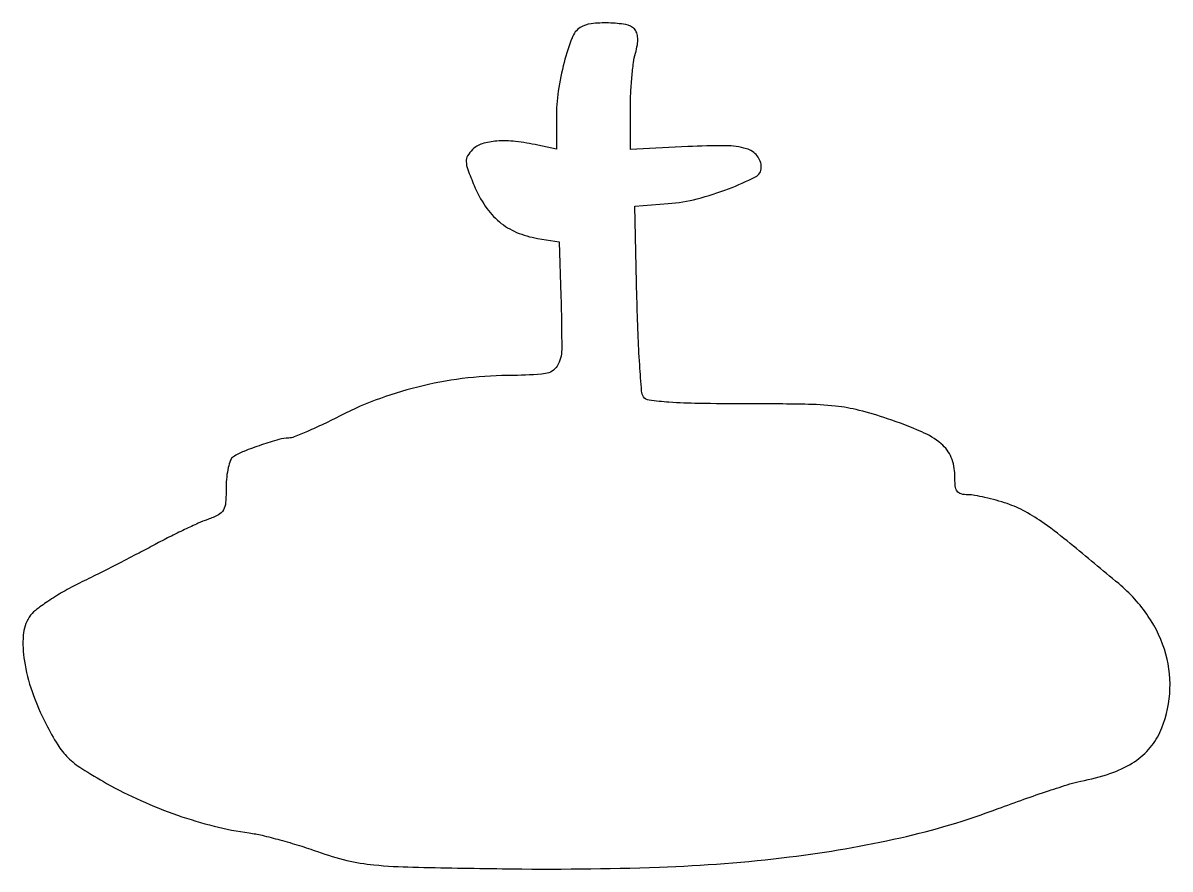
# Model space of a CAD drawing. Extents: x 0 to 202, y 0 to 149.
import ezdxf

# ---------------------------------------------------------------- set-up
doc = ezdxf.new("R2010")
doc.units = 0

msp = doc.modelspace()

# ---------------------------------------------------------------- linework, layer by layer
msp.add_lwpolyline([(98.20038, 148.145003, 0.162502), (96.754648, 146.369347, 0.025792), (95.367623, 142.033007, 0.028676), (94.341914, 136.990332, 0.035848), (94, 132.22757), (94, 126.773001), (90.75, 127.475656, 0.025666), (86.833457, 128.114149, 0.044591), (83.542355, 128.183796, 0.05636), (80.970318, 127.714265, 0.123683), (79.26535, 126.693921, 0.062567), (78.407628, 125.589734, 0.1464), (78.156767, 124.585193, 0.077716), (78.435668, 123.217291, 0.009577), (79.556371, 120.373552, 0.049863), (81.518513, 116.731858, 0.070522), (83.984175, 114.002366, 0.07359), (87.023972, 112.145285, 0.060307), (90.685225, 111.088392), (94.5, 110.470563), (94.793175, 100.985282, -0.007514), (94.943271, 91.528295, -0.135654), (94.146632, 88.636569, -0.23485), (92.080788, 87.309588, -0.027415), (86.43879, 87, 0.028542), (78.45623, 86.543947, 0.028714), (70.593796, 85.181753, 0.029236), (63.080721, 82.960862, 0.032423), (56.142092, 79.939367, -0.007224), (53.105673, 78.43092, -0.009643), (50.30424, 77.155133, -0.007223), (47.938651, 76.17275, -0.092189), (47, 75.987059, 0.066484), (45.261123, 75.734523, 0.012438), (42.179576, 74.774976, 0.013512), (39.118354, 73.644464, 0.047297), (37.25, 72.682887, 0.159126), (36.761161, 72.084961, 0.034849), (36.363239, 70.798953, 0.032607), (36.090581, 69.163716, 0.025012), (36, 67.354119, -0.017709), (35.904066, 64.646349, -0.112528), (35.506458, 63.337576, -0.143241), (34.623234, 62.485934, -0.034909), (32.75, 61.665394, 0.019128), (31.100216, 61.003921, 0.006066), (28.692187, 59.894577, 0.006046), (26.035505, 58.591776, 0.00669), (23.5, 57.267251, -0.003577), (20.683828, 55.773714, -0.001836), (17.134166, 53.940134, -0.001825), (13.465723, 52.079094, -0.002751), (10.254606, 50.48684, 0.016757), (7.363381, 48.95087, 0.018293), (4.666925, 47.266233, 0.018054), (2.476302, 45.665283, 0.081062), (1.407095, 44.498553, 0.129236), (0.338246, 41.305222, 0.05538), (0.540816, 36.77687, 0.046342), (1.895217, 31.427288, 0.032375), (4.350361, 25.70529, 0.020826), (6.394208, 22.065809, 0.060627), (8.191611, 19.817669, 0.052533), (10.616095, 17.89575, 0.012799), (15, 15.269611, 0.023379), (21.003554, 12.239863, 0.02152), (27.429921, 9.691064, 0.021943), (33.903947, 7.754387, 0.027595), (40.047992, 6.562456, -0.023849), (42.303907, 6.142314, -0.008734), (45.449038, 5.34162, -0.008635), (48.861507, 4.345465, -0.010235), (52.047992, 3.283258, 0.025857), (57.211556, 1.7394, 0.036563), (61.9432, 0.947935, 0.017631), (68.774576, 0.555487, 0.001929), (84.5, 0.268169, 0.012368), (112.103657, 0.553161, 0.021426), (134.969402, 2.33813, 0.025387), (154.440378, 5.710795, 0.033902), (171.625561, 10.840067, -0.004311), (176.132487, 12.481181, -0.004917), (180.47423, 13.971989, -0.00447), (184.181369, 15.167581, -0.027495), (186.125561, 15.660006, 0.03181), (191.255211, 17.006417, 0.058198), (195.1692, 18.832576, 0.070464), (198.037926, 21.217221, 0.077783), (200.018852, 24.231958, 0.087884), (201.752163, 30.998517, 0.086539), (201.070702, 37.987352, 0.082091), (197.993473, 44.632752, 0.069067), (192.7831, 50.392136, 0.002755), (184.286821, 57.432754, 0.016024), (179.672862, 60.972639, 0.030406), (176.366984, 63.052575, 0.043126), (173.188535, 64.451427, 0.013755), (171.2782, 65.044223, 0.012894), (169.296714, 65.545107, 0.012982), (167.516504, 65.898281, 0.042496), (166.321861, 66, -0.060703), (165.092539, 66.149798, -0.186464), (164.417714, 66.622658, -0.126201), (164.084137, 67.566198, -0.022191), (164, 69.461045, 0.100116), (163.370517, 72.573315, 0.11901), (161.594315, 74.978777, 0.073444), (158.182497, 77.076352, 0.019259), (152.171284, 79.380893, 0.019839), (147.197277, 80.853871, 0.035854), (143.017171, 81.599671, 0.022474), (137.639826, 81.922382, 0.00375), (127.291016, 82, -0.003662), (118.993386, 82.060765, -0.013695), (113.783414, 82.279895, -0.014448), (110.307615, 82.622733, -0.221593), (109.314519, 83.25, -0.123531), (108.982143, 84.234838, -0.003262), (108.642567, 88.868816, -0.006659), (108.349896, 94.353899, -0.004484), (108.155364, 100.622566), (107.799724, 116.745132), (113.649862, 117.199927, 0.042916), (118.742417, 118.039348, 0.030359), (124.26474, 119.807337, 0.024104), (128.989055, 121.909942, 0.283191), (130, 123.551715, 0.170581), (129.277593, 125.607592, 0.155882), (127.400915, 126.852487, 0.068222), (123.765448, 127.36553, 0.013021), (117.077026, 127.217849), (107, 126.732606), (107, 133.622905, -0.011537), (107.066193, 136.49136, -0.010861), (107.264721, 139.412206, -0.01089), (107.553236, 141.992196, -0.036555), (107.901177, 143.655425, 0.027769), (108.230988, 145.104593, 0.053889), (108.302789, 146.288428, 0.070775), (108.125472, 147.218382, 0.114414), (107.701177, 147.898823, 0.157835), (106.182193, 148.674835, 0.033342), (103.179561, 148.953567, 0.034878), (100.109133, 148.818932, 0.113413)], format="xyb", close=True)

doc.saveas('drawing.dxf')
